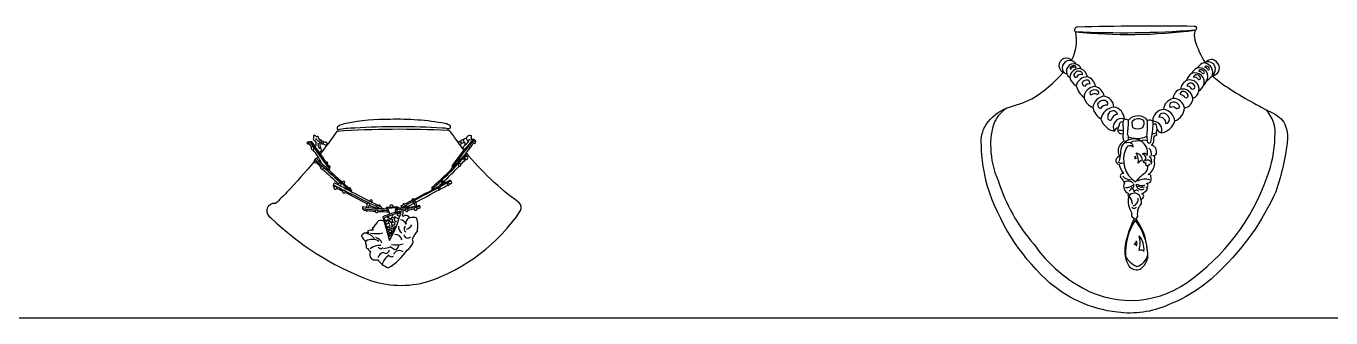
# Model space of a CAD drawing. Header units: inches. Extents: x 8.4 to 50.9, y 14.4 to 39.2.
# Drawn here: x 10.733 to 12.05, y 29.566 to 29.861 of the extents above; entities that cross this region are included whole.
import ezdxf

# ---------------------------------------------------------------- set-up
doc = ezdxf.new("R2010")
doc.units = ezdxf.units.IN
doc.header["$MEASUREMENT"] = 0
doc.layers.add('02', color=2, linetype='Continuous')
doc.layers.add('1', color=1, linetype='Continuous')

msp = doc.modelspace()

# ---------------------------------------------------------------- linework, layer by layer
at = {"layer": '02'}
for points in [[(11.9126, 29.8564, -0.031144), (11.7922, 29.8548, 0.055752), (11.9126, 29.8564, 1.135649), (11.912, 29.8604, 0.010876), (11.7941, 29.8596, 0.723029), (11.7922, 29.8548, -0.155209), (11.7883, 29.8262)], [(11.9129, 29.8564, 0.160324), (11.9127, 29.8466, 0.072859), (11.9233, 29.8233, 0.067244)], [(11.9304, 29.8104, 0.041706), (11.9437, 29.7999, 0.026506), (11.989, 29.7738, -0.152837), (12.0024, 29.7635, -0.140575), (12.0061, 29.7465, -0.061171), (11.9942, 29.6932, -0.098749), (11.9376, 29.613, -0.106306), (11.8852, 29.5785, -0.137234), (11.8346, 29.5713, -0.161235), (11.7623, 29.6046, -0.126181), (11.7035, 29.6983, -0.061176), (11.6972, 29.7404, -0.168244), (11.702, 29.7612, -0.145072), (11.7233, 29.778, 0.039284), (11.7481, 29.787, 0.078777), (11.7797, 29.8139)], [(11.723, 29.7777, 0.140697), (11.7106, 29.7639, 0.10873), (11.7067, 29.7373, 0.099668), (11.714, 29.7046, 0.101308), (11.7502, 29.64, 0.101231), (11.7928, 29.5998, 0.310449), (11.9048, 29.6015, 0.157473), (11.9856, 29.7081, 0.083379), (11.9935, 29.7482, 0.23033), (11.9839, 29.7765)], [(11.0474, 29.7562, -0.027577), (11.065, 29.7579, -0.031669), (11.153, 29.7579, -0.112682), (11.1591, 29.757, 1.058087), (11.1598, 29.7608, 0.089417), (11.1561, 29.7622, 0.051768), (11.1006, 29.7663, 0.052525), (11.0562, 29.7623, 0.112269), (11.0484, 29.7594, 0.455602), (11.0474, 29.7562, -0.649956), (11.0469, 29.7542, -0.013202), (11.0301, 29.7315, -0.013202)], [(11.8455, 29.7487, 0.195585), (11.8643, 29.7493, 0.033076), (11.865, 29.7651, 0.475184), (11.8458, 29.7656, -0.003121), (11.8414, 29.7665, 0.077036), (11.8399, 29.7635, -0.031735), (11.8402, 29.7521, 0.184043), (11.8412, 29.7444, 0.256379), (11.8352, 29.7346, 0.244986), (11.8375, 29.7288, 0.938505), (11.8362, 29.7206, 0.123144), (11.8408, 29.7117, 0.614893), (11.8377, 29.7076, -0.090195), (11.8415, 29.7021, 0.416196), (11.8456, 29.6913, 0.364655), (11.8459, 29.6881, 0.223235), (11.8492, 29.6716)], [(11.853, 29.666, 0.356141), (11.8549, 29.67, -0.10356), (11.8564, 29.6783, 0.400635), (11.8583, 29.6853, 0.174069), (11.8612, 29.6888, 0.113905), (11.8593, 29.6912, 0.093753), (11.865, 29.6958, 0.196669), (11.8634, 29.6977, 0.328834), (11.8656, 29.6995, 0.201971), (11.8637, 29.7015, 0.09557), (11.8683, 29.7035, 0.123795), (11.8682, 29.7085, 0.592159), (11.8657, 29.7106, 0.23487), (11.8722, 29.7218, -0.196274), (11.8724, 29.7269, 0.414396), (11.8704, 29.7298, 0.28146), (11.8738, 29.7317, 0.456256), (11.8686, 29.7402, 0.302218), (11.8712, 29.7452, -0.150633), (11.8722, 29.7497, 0.677329), (11.8739, 29.7529, 0.137429), (11.874, 29.7603, 0.584826), (11.8707, 29.7611)], [(11.1752, 29.7353, -0.018627), (11.1626, 29.7524, 0.22193), (11.1592, 29.755, 0.029624), (11.0469, 29.7542)], [(11.0241, 29.7241, -0.01962), (10.9964, 29.6926, -0.017025), (10.985, 29.6814, 0.352587), (10.976, 29.6753, 0.267467), (10.9801, 29.6667, 0.095671), (11.078, 29.6043, 0.157001), (11.1386, 29.6023, 0.163042), (11.2323, 29.6741, 0.300903), (11.2307, 29.6821, -0.064962), (11.1772, 29.7328)], [(11.0278, 29.7287, -0.001207), (11.0262, 29.7267, -0.001207)]]:
    msp.add_lwpolyline(points, format="xyb", dxfattribs=at)
for centre, radius, start, end in [((11.7831, 29.8207), 0.00758, 37.7045, 253.7535), ((11.7862, 29.8184), 0.00741, 72.511, 213.8929), ((11.7867, 29.8184), 0.00727, 32.303, 76.0989), ((11.9221, 29.8201), 0.00346, 69.4567, 131.7285), ((11.9261, 29.8222), 0.00299, 132.8751, 158.3311), ((11.9293, 29.8202), 0.00669, 41.0324, 140.8868), ((11.926, 29.8172), 0.0075, 304.5879, 104.4005), ((11.9295, 29.8183), 0.00798, 281.243, 52.3985), ((11.7842, 29.8176), 0.0053, 218.4987, 260.0141), ((11.7906, 29.815), 0.00762, 19.3172, 236.3491), ((11.7962, 29.8078), 0.00992, 81.0719, 174.5944), ((11.7883, 29.8182), 0.00155, 135.4748, 234.0585), ((11.7903, 29.8164), 0.00428, 61.0001, 136.1566), ((11.7903, 29.8162), 0.00302, 56.826, 165.0617), ((11.7927, 29.8112), 0.00214, 162.709, 283.0844), ((11.7954, 29.8098), 0.00523, 66.2436, 156.7772), ((11.792, 29.8195), 0.000741, 271.1195, 56.9705), ((11.7973, 29.807), 0.00461, 66.6535, 152.9879), ((11.7969, 29.8122), 0.00243, 336.3831, 74.047), ((11.7935, 29.8075), 0.0109, 9.4627, 67.1522), ((11.9153, 29.8029), 0.0114, 121.7505, 165.4896), ((11.9198, 29.8078), 0.0115, 115.8533, 155.6594), ((11.9129, 29.8041), 0.00922, 338.74, 113.0806), ((11.9139, 29.8086), 0.00274, 108.9828, 170.2528), ((11.9141, 29.8066), 0.00477, 24.5156, 103.2849), ((11.9315, 29.8045), 0.0216, 122.7012, 140.7476), ((11.9172, 29.8099), 0.00862, 324.1452, 106.4754), ((11.918, 29.815), 0.00136, 82.85, 187.1142), ((11.9169, 29.8114), 0.00347, 26.1264, 94.1068), ((11.919, 29.8129), 0.00351, 14.7663, 103.3379), ((11.921, 29.814), 0.00143, 228.9832, 353.8879), ((11.924, 29.8188), 0.00136, 76.0103, 177.6952), ((11.923, 29.8164), 0.00251, 10.9324, 97.047), ((11.9211, 29.814), 0.0096, 341.6969, 76.4427), ((11.8511, 29.8904), 0.1126, 310.5192, 314.7391), ((11.9244, 29.8171), 0.00303, 6.5172, 91.8075), ((11.9262, 29.8178), 0.00128, 231.0079, 341.4933), ((11.9307, 29.8108), 0.000503, 160.266, 311.3037), ((11.7994, 29.812), 0.0134, 194.0163, 240.5944), ((11.8041, 29.7977), 0.0116, 89.3076, 167.3131), ((11.8183, 29.8084), 0.0268, 197.7457, 229.1684), ((11.8034, 29.8012), 0.0049, 60.3528, 160.4894), ((11.8024, 29.8033), 0.00357, 188.1061, 261.9296), ((11.8123, 29.788), 0.0115, 90.4471, 179.5171), ((11.8056, 29.7981), 0.00404, 71.6917, 156.2067), ((11.8011, 29.7986), 0.0112, 4.6171, 73.3905), ((11.8021, 29.8025), 0.00474, 353.4736, 37.8294), ((11.8084, 29.7869), 0.0132, 12.6802, 73.0782), ((11.9103, 29.795), 0.0123, 118.9755, 171.2009), ((11.9075, 29.7968), 0.00949, 289.1109, 109.6105), ((11.9075, 29.8001), 0.00269, 110.4724, 190.0072), ((11.9059, 29.7968), 0.00299, 13.0635, 110.1804), ((11.9084, 29.7986), 0.00439, 6.3405, 114.4135), ((11.9103, 29.7995), 0.00252, 234.3794, 349.7314), ((11.9119, 29.8037), 0.00539, 32.4934, 97.2446), ((11.9169, 29.8082), 0.00162, 253.7805, 13.0875), ((11.9065, 29.8083), 0.0168, 307.8577, 333.4611), ((11.9097, 29.8114), 0.0159, 317.8902, 335.6636), ((11.816, 29.7928), 0.0159, 197.0617, 246.8493), ((11.8093, 29.7931), 0.00256, 123.4468, 236.5532), ((11.8112, 29.7894), 0.00671, 56.1017, 119.4096), ((11.8113, 29.7867), 0.00548, 65.5725, 128.3248), ((11.8229, 29.7767), 0.0133, 97.3353, 173.3979), ((11.814, 29.7934), 0.00183, 258.0166, 56.7181), ((11.8204, 29.7789), 0.0066, 64.4544, 155.0572), ((11.8191, 29.7781), 0.0119, 3.3639, 79.7798), ((11.8218, 29.7821), 0.00305, 335.2039, 62.8694), ((11.8933, 29.7754), 0.0123, 102.9274, 175.4325), ((11.9014, 29.7865), 0.0109, 107.6104, 175.3941), ((11.8912, 29.7764), 0.011, 7.5134, 93.1862), ((11.9013, 29.7915), 0.0036, 116.8019, 182.1463), ((11.8977, 29.7853), 0.00609, 32.5876, 89.5628), ((11.9001, 29.7864), 0.0106, 7.7017, 100.8011), ((11.9004, 29.7888), 0.00592, 19.014, 97.202), ((11.9007, 29.7876), 0.00987, 277.9305, 1.5225), ((11.9039, 29.7904), 0.00214, 238.5022, 10.3012), ((11.8271, 29.7818), 0.0177, 191.6478, 238.5588), ((11.8187, 29.7815), 0.00427, 177.4987, 253.2599), ((11.8239, 29.7732), 0.00769, 84.4905, 146.8352), ((11.8328, 29.7636), 0.0153, 96.6549, 168.3913), ((11.8303, 29.7693), 0.00559, 80.7783, 179.9862), ((11.8356, 29.7642), 0.00739, 97.052, 169.051), ((11.8288, 29.7663), 0.0127, 0.9225, 79.7155), ((11.8301, 29.7702), 0.00474, 15.9165, 76.4576), ((11.8821, 29.7646), 0.0119, 94.7703, 180.3451), ((11.8805, 29.7684), 0.00413, 106.1151, 175.6621), ((11.8803, 29.7657), 0.00678, 356.7374, 98.5833), ((11.8792, 29.7632), 0.0133, 6.7229, 81.9098), ((11.8908, 29.7805), 0.00366, 143.2461, 216.7539), ((11.8913, 29.7775), 0.00625, 17.251, 124.0025), ((11.8902, 29.774), 0.00491, 44.7914, 117.988), ((11.8876, 29.7784), 0.0145, 289.3474, 357.5409), ((11.8945, 29.7803), 0.00299, 253.6485, 341.614), ((11.8354, 29.7724), 0.0185, 197.9363, 258.1961), ((11.8276, 29.7684), 0.00296, 163.229, 284.6449), ((11.8386, 29.7588), 0.00826, 69.8279, 212.9947), ((11.8357, 29.7538), 0.00407, 97.4765, 173.0508), ((11.823, 29.756), 0.0123, 349.9818, 8.2442), ((11.8314, 29.7615), 0.00525, 315.0438, 6.2099), ((11.8388, 29.7616), 0.00218, 59.5694, 166.8022), ((11.6842, 29.7705), 0.1617, 353.2649, 358.2653), ((11.8555, 29.7579), 0.0089, 51.5299, 134.0977), ((11.8779, 29.7634), 0.0287, 178.2555, 190.3734), ((11.8551, 29.7681), 0.0112, 241.627, 296.2347), ((11.8537, 29.7625), 0.00775, 325.5096, 18.1393), ((11.8672, 29.7613), 0.00438, 46.9594, 119.2267), ((11.719, 29.7727), 0.1521, 348.885, 355.1153), ((11.8705, 29.7557), 0.0088, 339.8717, 91.8735), ((11.8627, 29.7616), 0.00805, 347.2326, 21.3337), ((11.8768, 29.7621), 0.00665, 0.0991, 93.7549), ((11.8759, 29.7697), 0.0173, 279.4594, 343.5389), ((11.8828, 29.7665), 0.00443, 277.9232, 344.413), ((11.1597, 29.7559), 0.00104, 95.1031, 244.3993), ((11.8389, 29.7563), 0.00446, 212.5501, 288.1649), ((11.8386, 29.7645), 0.00927, 249.2938, 280.7618), ((11.8509, 29.7333), 0.0132, 55.686, 185.7137), ((11.8314, 29.7466), 0.0143, 356.6049, 19.9242), ((11.8547, 29.7296), 0.015, 75.6879, 119.6106), ((11.8618, 29.7395), 0.00576, 60.3878, 126.3409), ((11.877, 29.7479), 0.0128, 173.6106, 195.1923), ((11.8665, 29.7443), 0.00191, 172.9068, 332.9077), ((11.8562, 29.8032), 0.0534, 284.4981, 289.3613), ((11.8817, 29.7606), 0.00846, 212.363, 249.0935), ((11.7555, 29.739), 0.0826, 349.5517, 355.0771), ((11.8675, 29.7254), 0.0268, 156.0799, 236.5034), ((11.8452, 29.7314), 0.0114, 79.953, 111.0602), ((11.8471, 29.7355), 0.00423, 39.9142, 169.9308), ((11.8467, 29.7389), 0.00374, 348.6353, 81.6669), ((11.8443, 29.7251), 0.0115, 343.9278, 37.0344), ((11.8528, 29.7253), 0.00684, 351.376, 83.773), ((11.8519, 29.7328), 0.0131, 346.9705, 60.5022), ((11.8614, 29.7282), 0.00367, 26.1008, 122.5007), ((11.8588, 29.7268), 0.00454, 358.7378, 82.5003), ((11.8617, 29.7317), 0.0072, 338.5258, 50.2915), ((11.8388, 29.7285), 0.00647, 232.4481, 288.4261), ((11.8468, 29.7288), 0.00577, 336.6584, 3.9162), ((11.8527, 29.7257), 0.000939, 47.2336, 129.4955), ((11.8503, 29.727), 0.00306, 348.483, 43.4266), ((11.8587, 29.7209), 0.00342, 75.1999, 163.1049), ((11.8713, 29.7171), 0.0124, 129.6087, 149.6269), ((11.8622, 29.7245), 0.00197, 213.4534, 284.4953), ((11.8572, 29.718), 0.00789, 304.8718, 12.0998), ((11.865, 29.7215), 0.00371, 18.9633, 131.4608), ((11.8649, 29.722), 0.0023, 164.9025, 346.0462), ((11.8629, 29.7238), 0.00632, 332.8887, 54.0578), ((11.8486, 29.7178), 0.0125, 226.2006, 268.9108), ((11.8825, 29.6805), 0.0374, 123.7965, 142.9556), ((11.8623, 29.6911), 0.0148, 69.9848, 119.2804), ((11.8449, 29.6947), 0.00915, 51.9068, 110.8296), ((11.8433, 29.7095), 0.012, 266.9605, 309.4167), ((11.8423, 29.701), 0.00813, 298.8647, 337.8328), ((11.8437, 29.7007), 0.00755, 322.195, 3.8033), ((11.8476, 29.6928), 0.00382, 2.9569, 56.5635), ((11.8538, 29.6922), 0.00255, 32.5881, 161.653), ((11.8587, 29.7007), 0.00539, 178.4286, 302.3255), ((11.8592, 29.7074), 0.00796, 234.4278, 294.1581), ((11.8593, 29.7059), 0.00806, 236.0942, 287.1303), ((11.8517, 29.6852), 0.00655, 1.2168, 153.5982), ((11.8417, 29.6814), 0.00792, 353.7475, 58.1376), ((11.8487, 29.6857), 0.00699, 284.6915, 8.8626), ((11.9386, 29.6223), 0.0976, 153.0702, 170.0384), ((11.8517, 29.6696), 0.0031, 141.12, 267.4675), ((11.8514, 29.6792), 0.00284, 213.1436, 330.2236), ((11.8071, 29.6316), 0.0574, 3.0642, 36.8508), ((11.9058, 29.6304), 0.0633, 147.4063, 182.4517), ((11.8026, 29.6264), 0.0628, 2.6564, 37.4331), ((11.8737, 29.6338), 0.0318, 170.1287, 211.7391), ((11.8502, 29.6435), 0.00369, 289.8477, 0.3136), ((11.8513, 29.6371), 0.00297, 26.7938, 85.8593), ((11.8468, 29.6409), 0.00756, 340.2308, 19.7692), ((11.8394, 29.6349), 0.022, 354.6981, 38.5835), ((11.824, 29.6412), 0.0334, 347.1829, 12.8171), ((11.8631, 29.6396), 0.0237, 209.8824, 247.4122), ((11.8496, 29.6332), 0.0162, 285.7925, 345.9469), ((11.8583, 29.6299), 0.00426, 44.6497, 113.2234), ((11.848, 29.6293), 0.0173, 303.8396, 18.0906), ((11.8539, 29.625), 0.0107, 227.8723, 290.495)]:
    msp.add_arc(centre, radius, start, end, dxfattribs=at)
for centre, major_axis, ratio, start_param, end_param in [((11.0259, 29.7486), (-0.00279, 0), 0.909091, 5.494035, 6.771414), ((11.025, 29.7464), (0.00193, 0), 0.909091, 2.54364, 4.55781), ((11.0227, 29.747), (-0.00393, 0), 0.909091, 3.657677, 4.396261), ((11.0288, 29.7454), (0.00419, 0), 0.909091, 3.338154, 3.944252), ((11.0043, 29.7288), (0.0291, 0), 0.909091, 0.589811, 0.751044), ((11.027, 29.7479), (-0.00129, 0), 0.909091, 2.882606, 5.434109), ((11.0221, 29.743), (0.00794, 0), 0.909091, 0.393588, 0.687806), ((11.0573, 29.7437), (0.0279, 0), 0.909091, 3.06147, 3.501051), ((11.0296, 29.7439), (-0.00212, 0), 0.909091, 3.299383, 4.786812), ((11.5049, 29.5164), (-0.4083, 0), 0.909091, 5.616341, 5.705694), ((11.1736, 29.7436), (-0.002, 0), 0.909091, 4.269478, 6.145808), ((11.1762, 29.7454), (-0.00173, 0), 0.909091, 4.126288, 6.389244), ((11.1778, 29.7454), (0.0033, 0), 0.909091, 3.176039, 4.145979), ((11.1689, 29.7494), (-0.0122, 0), 0.909091, 2.194039, 2.880405), ((11.1825, 29.7451), (0.00563, 0), 0.909091, 1.811342, 2.826381), ((11.1699, 29.7402), (0.0102, 0), 0.909091, 0.383776, 0.779559), ((16.184, 26.4467), (-6.1773, 0), 0.909091, 5.655302, 5.656354), ((11.1815, 29.749), (0.00127, 0), 0.909091, 5.614354, 8.128595), ((11.1805, 29.7472), (-0.00235, 0), 0.909091, 2.143559, 3.663672), ((11.1803, 29.7421), (0.00562, 0), 0.909091, 0.847204, 1.126272), ((11.1846, 29.7445), (-0.00172, 0), 0.909091, 3.347605, 5.013186), ((11.1845, 29.7455), (0.00192, 0), 0.909091, 4.637778, 5.876493), ((11.1854, 29.7435), (0.0017, 0), 0.909091, 4.173383, 7.311598), ((11.0176, 29.7425), (0.001, 0), 0.909091, 1.910711, 5.973118), ((11.024, 29.6833), (0.0664, 0), 0.909091, 1.605678, 1.671981), ((11.0072, 29.7327), (-0.0154, 0), 0.909091, 3.547662, 4.000067), ((13.5214, 31.2176), (-2.9814, 0), 0.909091, 0.575029, 0.587003), ((11.0226, 29.7371), (-0.00177, 0), 0.909091, 5.512045, 7.757628), ((11.0221, 29.737), (-0.00161, 0), 0.909091, 1.77703, 5.209458), ((9.7072, 28.975), (-1.5629, 0), 0.909091, 3.692303, 3.713181), ((10.9857, 29.7066), (-0.0486, 0), 0.909091, 3.492992, 3.855295), ((11.0163, 29.7417), (-0.00967, 0), 0.909091, 2.800725, 3.250791), ((11.0366, 29.7418), (-0.00901, 0), 0.909091, 6.214746, 6.955217), ((11.0298, 29.7443), (-0.00209, 0), 0.909091, 1.144418, 2.071168), ((11.0275, 29.7363), (0.00396, 0), 0.909091, 5.106124, 5.842537), ((11.0327, 29.7428), (-0.0018, 0), 0.909091, 4.812897, 7.162242), ((11.0319, 29.743), (-0.00167, 0), 0.909091, 1.318232, 4.373722), ((11.0356, 29.7439), (-0.00366, 0), 0.909091, 0.728112, 1.733111), ((11.035, 29.7415), (0.00213, 0), 0.909091, 6.024782, 8.577989), ((16.184, 26.4467), (-6.1773, 0), 0.909091, 5.656675, 5.66131), ((11.171, 29.7426), (0.000973, 0.000973), 1, 5.85643, 8.638853), ((11.1711, 29.7424), (0.0014, 0), 0.909091, 4.41056, 6.899302), ((11.1723, 29.7453), (0.00349, 0), 0.909091, 4.761567, 5.692244), ((11.2001, 29.7238), (-0.0302, 0), 0.909091, 5.635389, 5.767647), ((11.1764, 29.738), (-0.00272, 0), 0.909091, 0.266896, 1.216467), ((11.2264, 29.7044), (-0.0582, 0), 0.909091, 5.593242, 5.772806), ((11.1804, 29.7416), (-0.00456, 0), 0.909091, 5.986036, 6.580334), ((11.1814, 29.7395), (-0.00152, 0), 0.909091, 4.945122, 7.960873), ((11.1812, 29.7394), (-0.00153, 0), 0.909091, 1.84969, 4.77312), ((11.1657, 29.7524), (-0.022, 0), 0.909091, 2.455035, 2.601146), ((11.1852, 29.743), (-0.00119, 0), 0.909091, 5.540846, 7.205781), ((11.0253, 29.7246), (0.00136, 0), 0.909091, 1.96595, 4.100711), ((11.0259, 29.7257), (-0.00111, 0), 0.909091, 4.472429, 6.24977), ((11.8873, 30.4978), (-1.2104, 0), 0.909091, 0.77772, 0.819265), ((11.7301, 30.3388), (-0.9741, 0), 0.909091, 0.763203, 0.814548), ((10.9728, 29.6724), (-0.0767, 0), 0.909091, 3.856247, 3.941466), ((11.0319, 29.7173), (0.00146, 0), 0.909091, 1.142286, 4.013702), ((11.0319, 29.7173), (-0.00147, 0), 0.909091, 0.835888, 4.3201), ((11.0368, 29.7225), (0.000762, 0), 0.909091, 4.829683, 8.913269), ((11.0393, 29.7184), (0.000899, 0), 0.909091, 4.822669, 8.55394), ((11.0353, 29.7165), (-0.00429, 0), 0.909091, 2.647075, 3.686424), ((10.866, 29.9562), (0.397, 0), 0.909091, 5.483972, 5.606666), ((10.8137, 29.9966), (-0.4669, 0), 0.909091, 2.353351, 2.462977), ((10.1194, 30.5708), (-1.4079, 0), 0.909091, 2.397102, 2.413241), ((11.1643, 29.7191), (0.00153, 0), 0.909091, 3.225105, 4.494547), ((11.172, 29.7201), (-0.00239, 0), 0.909091, 5.262503, 6.866265), ((11.1704, 29.7204), (-0.00172, 0), 0.909091, 1.333871, 4.511711), ((10.1194, 30.5708), (-1.4079, 0), 0.909091, 2.415354, 2.420425), ((11.1758, 29.7262), (0.00105, 0), 0.909091, 2.963038, 5.842697), ((11.1654, 29.7332), (0.0119, 0), 0.909091, 5.606053, 5.759636), ((11.1763, 29.7291), (-0.00142, 0), 0.909091, 2.795427, 5.258505), ((11.1775, 29.727), (-0.00187, 0), 0.909091, 4.08707, 5.840789), ((11.1802, 29.7284), (-0.00447, 0), 0.909091, 0.152104, 0.68481), ((11.1771, 29.7274), (0.00183, 0), 0.909091, 4.524602, 6.904151), ((11.9083, 30.4872), (1.2193, 0), 0.909091, 3.910998, 3.929767), ((11.0455, 29.6993), (-0.00231, 0), 0.909091, 5.85924, 7.139445), ((11.0449, 29.7005), (-0.00149, 0), 0.909091, 4.586121, 6.548153), ((11.96, 31.1578), (1.8469, 0), 0.909091, 4.193086, 4.222564), ((11.0452, 29.697), (-0.00147, 0), 0.909091, 4.750305, 7.649691), ((11.0452, 29.697), (-0.00147, 0), 0.909091, 1.376484, 4.740327), ((11.7001, 30.6979), (1.2764, 0), 0.909091, 4.173532, 4.215382), ((11.0345, 29.6686), (-0.033, 0), 0.909091, 4.137886, 4.335725), ((11.0533, 29.6953), (-0.00797, 0), 0.909091, 5.197203, 5.493771), ((11.05, 29.7007), (-0.00124, 0), 0.909091, 2.217518, 5.029506), ((11.0476, 29.7026), (-0.00436, 0), 0.909091, 2.139412, 2.355847), ((11.0538, 29.6932), (0.0015, 0), 0.909091, 1.419996, 4.237022), ((11.0536, 29.7026), (-0.00122, 0), 0.909091, 1.67078, 6.120858), ((11.0538, 29.6932), (-0.00152, 0), 0.909091, 1.051977, 4.605042), ((10.7694, 29.2061), (-0.6063, 0), 0.909091, 4.179315, 4.222017), ((11.0599, 29.6964), (0.000809, 0), 0.909091, 5.259432, 8.930615), ((11.0612, 29.6943), (0.000616, 0), 0.909091, 4.108181, 6.94691), ((10.6523, 30.4512), (-0.9657, 0), 0.909091, 2.066387, 2.125494), ((18.5943, 18.3956), (-14.4907, 0), 0.909091, 5.250966, 5.25489), ((8.775, 33.3118), (4.6333, 0), 0.909091, 5.244628, 5.250604), ((11.1443, 29.6966), (-0.00179, 0), 0.909091, 5.721757, 7.274725), ((11.1503, 29.6962), (-0.00104, 0), 0.909091, 4.631993, 7.032564), ((11.1502, 29.6958), (0.000672, 0), 0.909091, 3.469757, 5.671411), ((10.1194, 30.5708), (-1.4079, 0), 0.909091, 2.392033, 2.396033), ((11.1503, 29.6963), (-0.00103, 0), 0.909091, 2.076309, 4.556438), ((8.775, 33.3118), (4.6333, 0), 0.909091, 5.250858, 5.252815), ((11.1533, 29.7033), (-0.00121, 0), 0.909091, 5.01207, 7.604324), ((11.1407, 29.6634), (-0.045, 0), 0.909091, 4.372551, 4.455494), ((11.1906, 29.8008), (-0.1128, 0), 0.909091, 1.226266, 1.270239), ((11.1531, 29.7032), (0.00137, 0), 0.909091, 0.604147, 1.684665), ((11.1592, 29.7009), (-0.00107, 0), 0.909091, 4.995199, 7.504843), ((11.1595, 29.7009), (0.00114, 0), 0.909091, 5.771646, 8.328417), ((11.1595, 29.7007), (0.00101, 0), 0.909091, 4.030078, 5.951001), ((8.775, 33.3118), (4.6333, 0), 0.909091, 5.253245, 5.253843), ((11.1577, 29.7009), (-0.00545, 0), 0.909091, 3.412527, 4.097663), ((11.0881, 29.6767), (-0.0115, 0), 0.909091, 5.878235, 6.184729), ((11.0788, 29.6807), (-0.00123, 0), 0.909091, 2.924828, 6.230346), ((11.0655, 29.6844), (0.0151, 0), 0.909091, 5.766311, 5.998022), ((11.1248, 29.7619), (-0.1012, 0), 0.909091, 1.108516, 1.191634), ((11.0813, 29.6838), (0.00116, 0), 0.909091, 6.062444, 9.550414), ((11.0806, 29.6837), (0.00189, 0), 0.909091, 5.456616, 6.181964), ((11.0898, 29.6787), (-0.000936, 0), 0.909091, 2.563692, 5.744974), ((11.102, 29.6786), (0.00163, 0), 0.909091, 5.658211, 10.117005), ((11.1036, 29.7823), (-0.1162, 0), 0.909091, 1.614361, 1.803073), ((11.117, 29.6826), (-0.00682, 0), 0.909091, 0.635716, 1.088662), ((11.1146, 29.6803), (-0.000867, 0), 0.909091, 3.739174, 6.683944), ((11.1173, 29.6779), (-0.00163, 0), 0.909091, 5.303584, 6.698752), ((11.1164, 29.6778), (0.000811, 0), 0.909091, 5.860519, 8.782096), ((11.1167, 29.6783), (0.000935, 0), 0.909091, 5.150376, 8.218907), ((8.775, 33.3118), (4.6333, 0), 0.909091, 5.242305, 5.244283), ((11.1237, 29.685), (0.00102, 0), 0.909091, 1.237275, 2.959922), ((11.1009, 29.6716), (-0.0264, 0), 0.909091, 3.71879, 3.742676), ((11.1245, 29.6826), (0.00101, 0), 0.909091, 1.910867, 4.834775), ((11.1009, 29.6716), (-0.0264, 0), 0.909091, 3.443138, 3.655686), ((11.1112, 29.6767), (0.0164, 0), 0.909091, 0.625759, 0.666285), ((11.1249, 29.6825), (0.00128, 0), 0.909091, 6.213047, 8.452216), ((11.1112, 29.6767), (0.0164, 0), 0.909091, 0.150819, 0.471991), ((11.127, 29.6775), (0.00406, 0), 0.909091, 6.093506, 6.867895), ((11.0754, 29.6767), (-0.00275, 0), 0.909091, 5.584666, 7.384584), ((11.1103, 29.9512), (-0.3049, 0), 0.909091, 1.447311, 1.532177), ((11.0984, 29.7951), (-0.131, 0), 0.909091, 1.378402, 1.559645), ((11.1078, 29.9461), (-0.3007, 0), 0.909091, 1.45895, 1.464796), ((11.0771, 29.6745), (-0.00116, 0), 0.909091, 4.788626, 7.635039), ((11.0768, 29.6745), (-0.00115, 0), 0.909091, 1.563958, 4.576522), ((11.1078, 29.9461), (-0.3007, 0), 0.909091, 1.47137, 1.49627), ((11.0867, 29.6734), (0.00137, 0), 0.909091, 2.841457, 6.118487), ((11.0867, 29.6733), (-0.00137, 0), 0.909091, 3.022114, 5.93783), ((11.1078, 29.9461), (-0.3007, 0), 0.909091, 1.505361, 1.543835), ((11.0912, 29.6769), (-0.00108, 0), 0.909091, 2.372108, 4.435299), ((11.1231, 29.6141), (-0.0661, 0), 0.909091, 4.888476, 5.182471), ((12.0013, 29.8704), (-0.9351, 0), 0.909091, 0.240781, 0.269598), ((11.1475, 29.5604), (-0.1284, 0), 0.909091, 4.998251, 5.134957), ((10.99, 29.6453), (-0.1075, 0), 0.909091, 3.304797, 3.364566), ((11.097, 29.6659), (0.0018, 0), 0.909091, 4.135659, 7.231777), ((11.0982, 29.7812), (-0.1139, 0), 0.909091, 1.558037, 1.658661), ((-138.2156, -89.1685), (198.4558, 0), 0.909091, 0.719133, 0.719143), ((11.1011, 29.6773), (0.0044, 0), 0.909091, 3.043807, 3.438839), ((11.0677, 29.6531), (-0.0386, 0), 0.909091, 3.737316, 3.854033), ((11.1102, 29.5545), (0.1346, 0), 0.909091, 1.595971, 1.661922), ((11.0734, 29.6646), (-0.0278, 0), 0.909091, 3.381643, 3.629721), ((11.1007, 29.6677), (-0.00181, 0), 0.909091, 6.224795, 9.403262), ((10.9833, 29.6986), (-0.1313, 0), 0.909091, 2.666536, 2.928008), ((11.1042, 29.6682), (0.00145, 0), 0.909091, 3.032842, 6.596222), ((11.1048, 29.6683), (0.00205, 0), 0.909091, 2.319827, 3.117183), ((11.1065, 29.6649), (0.00207, 0), 0.909091, 0.484801, 2.695978), ((11.1074, 29.6657), (-0.00277, 0), 0.909091, 6.272341, 7.663232), ((11.1111, 29.674), (0.00528, 0), 0.909091, 2.14392, 3.55118), ((11.1104, 29.6743), (0.00321, 0), 0.909091, 2.109185, 3.555773), ((11.1103, 29.6668), (-0.00471, 0), 0.909091, 4.674787, 5.406719), ((11.1092, 29.6706), (0.00199, 0), 0.909091, 3.413764, 4.77111), ((11.0942, 29.8224), (-0.1625, 0), 0.909091, 1.651357, 1.798534), ((11.049, 30.0472), (0.4156, 0), 0.909091, 4.853379, 4.874813), ((11.1036, 29.6757), (-0.00527, 0), 0.909091, 3.360596, 3.640553), ((11.1085, 29.6722), (-0.00535, 0), 0.909091, 2.489043, 3.498773), ((11.114, 29.6698), (-0.00135, 0), 0.909091, 0.404741, 2.502783), ((11.116, 29.6645), (0.00507, 0), 0.909091, 0.493392, 1.742016), ((11.1179, 29.6745), (-0.0017, 0), 0.909091, 5.457333, 7.422433), ((11.122, 29.6619), (-0.00551, 0), 0.909091, 5.004751, 6.589252), ((11.1174, 29.6746), (0.00128, 0), 0.909091, 5.972577, 8.362362), ((11.1174, 29.6742), (-0.00124, 0), 0.909091, 1.438858, 3.190765), ((11.049, 30.0472), (0.4156, 0), 0.909091, 4.880764, 4.895941), ((11.1235, 29.6599), (0.00811, 0), 0.909091, 1.067222, 1.956932), ((11.1264, 29.6759), (0.00157, 0), 0.909091, 1.101316, 3.81447), ((11.1263, 29.6754), (0.00114, 0), 0.909091, 3.456287, 5.215104), ((11.126, 29.6759), (-0.00184, 0), 0.909091, 2.068076, 4.01342), ((11.1003, 29.6588), (0.0283, 0), 0.909091, -0.196983, 0.295974), ((11.049, 30.0472), (0.4156, 0), 0.909091, 4.903023, 4.910949), ((11.0801, 29.6532), (0.00208, 0), 0.909091, 2.848112, 4.114049), ((11.0842, 29.6296), (-0.0273, 0), 0.909091, -1.541915, -1.344816), ((11.0636, 29.675), (0.0279, 0), 0.909091, -0.82187, -0.460296), ((11.0961, 29.6599), (-0.014, 0), 0.909091, 0.275795, 0.442156), ((11.0912, 29.653), (-0.0121, 0), 0.909091, 4.449197, 4.928001), ((11.0962, 29.6607), (-0.000602, 0), 0.909091, 2.334608, 4.987415), ((11.0982, 29.6592), (-0.00196, 0), 0.909091, 5.664068, 7.073417), ((11.0984, 29.6621), (0.002, 0), 0.909091, 1.735865, 3.135569), ((11.0961, 29.6565), (-0.00182, 0), 0.909091, 3.142631, 4.296932), ((11.0979, 29.6625), (0.00159, 0), 0.909091, 4.463734, 7.734527), ((11.0985, 29.6594), (-0.00174, 0), 0.909091, 0.986507, 4.425494), ((11.1004, 29.6559), (-0.0026, 0), 0.909091, 6.049954, 7.006671), ((11.0992, 29.6559), (0.00141, 0), 0.909091, 4.515376, 9.008209), ((11.1005, 29.6539), (0.00207, 0), 0.909091, 2.877592, 4.177792), ((11.1005, 29.6535), (0.00178, 0), 0.909091, 4.079088, 6.292884), ((11.1016, 29.6633), (-0.00222, 0), 0.909091, 4.032792, 5.851519), ((11.1038, 29.666), (0.00467, 0), 0.909091, 3.591623, 4.262984), ((11.1009, 29.6531), (-0.00138, 0), 0.909091, 3.47839, 6.214864), ((11.103, 29.6572), (-0.00157, 0), 0.909091, 4.848417, 6.790156), ((11.1031, 29.657), (0.00163, 0), 0.909091, 3.542234, 5.294422), ((11.1004, 29.6643), (-0.00263, 0), 0.909091, 2.090125, 3.406505), ((11.1037, 29.6609), (0.00174, 0), 0.909091, 2.66225, 4.402589), ((11.0809, 29.6624), (0.0248, 0), 0.909091, 5.72234, 5.858537), ((11.1038, 29.6608), (0.00188, 0), 0.909091, 6.28146, 8.946449), ((11.1005, 29.6561), (0.00348, 0), 0.909091, 6.176183, 7.159833), ((11.1028, 29.6625), (0.00345, 0), 0.909091, 4.824663, 5.721877), ((11.1452, 29.6426), (-0.0433, 0), 0.909091, 5.860428, 6.013608), ((11.1174, 29.6579), (0.00853, 0), 0.909091, 3.083305, 4.075379), ((11.1102, 29.6586), (-0.00681, 0), 0.909091, 3.425411, 4.606497), ((11.1193, 29.6556), (-0.00465, 0), 0.909091, 5.628272, 7.15955), ((11.1137, 29.6635), (0.00975, 0), 0.909091, 5.079359, 5.820427), ((11.1679, 29.6284), (0.0486, 0), 0.909091, 2.529718, 2.760098), ((11.0776, 29.6456), (-0.0068, 0), 0.909091, 4.520812, 5.736381), ((11.0809, 29.6505), (0.00924, 0), 0.909091, 3.339622, 4.180443), ((11.0736, 29.6391), (-0.0135, 0), 0.909091, 3.725441, 4.617803), ((11.0794, 29.6416), (0.00372, 0), 0.909091, 2.624057, 4.054162), ((11.0824, 29.6349), (-0.0111, 0), 0.909091, 4.039108, 5.312931), ((11.0868, 29.6777), (-0.0295, 0), 0.909091, 1.369801, 1.79101), ((11.0839, 29.6391), (0.00873, 0), 0.909091, 0.277324, 1.313514), ((11.1066, 29.6512), (-0.00726, 0), 0.909091, 6.124566, 6.739767), ((11.1007, 29.6497), (0.0014, 0), 0.909091, 0.559554, 2.739634), ((11.0988, 29.6509), (0.00315, 0), 0.909091, 5.134135, 6.105222), ((11.1066, 29.6588), (-0.0214, 0), 0.909091, 1.353156, 1.909425), ((11.1046, 29.6392), (0.00482, 0), 0.909091, 4.751929, 6.29301), ((11.1057, 29.6439), (0.00673, 0), 0.909091, 0.063723, 1.631429), ((11.1184, 29.6497), (-0.00369, 0), 0.909091, 6.277346, 8.733477), ((11.1095, 29.6454), (0.0148, 0), 0.909091, -0.983101, -0.243127), ((11.1713, 29.6594), (-0.0511, 0), 0.909091, 0.317716, 0.380226), ((11.0782, 29.6374), (-0.00192, 0), 0.909091, -1.011147, 1.608495), ((11.0818, 29.636), (0.00355, 0), 0.909091, 3.249661, 4.405597), ((11.0878, 29.63), (-0.00785, 0), 0.909091, -0.429537, 0.770171), ((11.0897, 29.6266), (0.0134, 0), 0.909091, 1.465415, 2.326034), ((11.0962, 29.6248), (-0.00808, 0), 0.909091, 5.017031, 6.061205), ((11.091, 29.6376), (-0.00227, 0), 0.909091, 0.170148, 2.809737), ((11.1065, 29.6176), (-0.014, 0), 0.909091, 5.24744, 6.119809), ((11.0962, 29.6339), (-0.00337, 0), 0.909091, 0.757058, 3.193864), ((11.0923, 29.6561), (-0.0223, 0), 0.909091, 1.645005, 1.952517), ((11.0676, 29.6606), (0.0579, 0), 0.909091, -1.00389, -0.525285), ((11.1021, 29.6309), (-0.00377, 0), 0.909091, 0.46006, 2.119401), ((10.9498, 29.4245), (-0.2785, 0), 0.909091, 4.122369, 4.140221), ((11.1098, 29.6279), (-0.0063, 0), 0.909091, 4.020325, 5.93664), ((11.0857, 29.631), (0.00754, 0), 0.909091, 4.225112, 5.009881), ((11.1106, 29.6389), (-0.0277, 0), 0.909091, 0.609538, 1.125891)]:
    msp.add_ellipse(centre, major_axis=major_axis, ratio=ratio, start_param=start_param, end_param=end_param, dxfattribs=at)
msp.add_ellipse((11.0254, 29.7231), major_axis=(-0.00105, 0), ratio=0.909091, dxfattribs=at)
at = {"layer": '1'}
msp.add_line((8.7087, 29.5655), (29.0349, 29.5655), dxfattribs=at)

doc.saveas('drawing.dxf')
